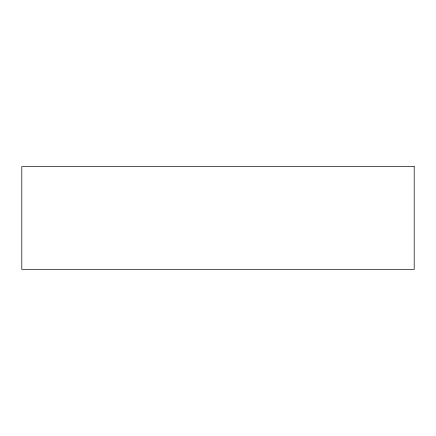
<?xml version="1.0" encoding="UTF-8"?>
<svg xmlns="http://www.w3.org/2000/svg" width="436" height="436" viewBox="0 0 436 436"><rect width="100%" height="100%" fill="white"/><g stroke="black" fill="none" stroke-linecap="round" stroke-linejoin="round"><path stroke-width="0.65" d="M414.2 166.547L21.8 166.547L21.8 269.453L414.2 269.453L414.2 166.547"/></g></svg>
